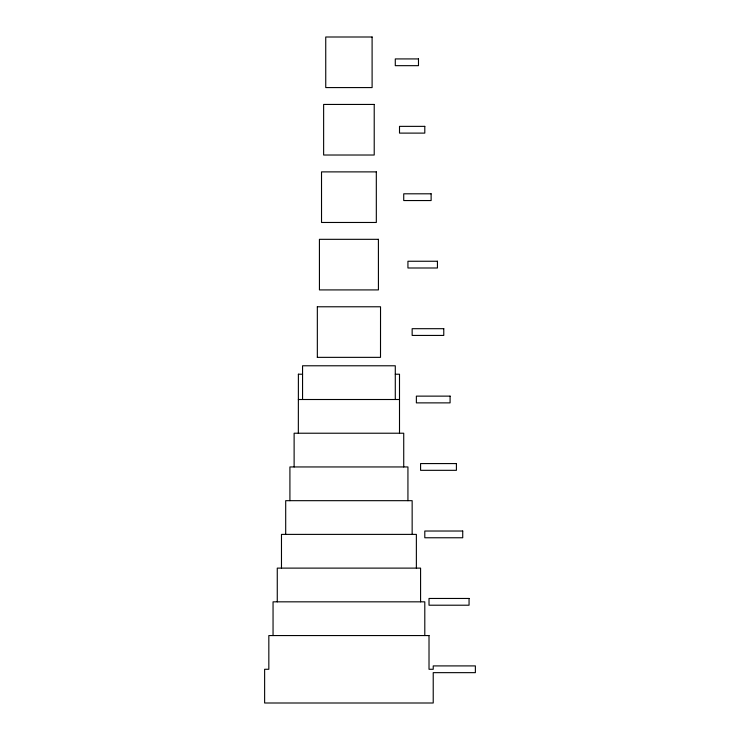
<?xml version="1.0" encoding="UTF-8"?>
<svg xmlns="http://www.w3.org/2000/svg" width="740" height="740" viewBox="0 0 740 740"><rect width="100%" height="100%" fill="white"/><g stroke="black" fill="none" stroke-linecap="round" stroke-linejoin="round"><path stroke-width="1.11" d="M298.396 374.218L298.34 433.224M317.312 306.776L380.536 306.776L380.508 357.355L317.312 357.355M298.35 374.218L302.558 374.218M395.289 374.218L399.498 374.218L399.507 433.224M298.34 399.507L399.507 399.507M424.797 635.558L424.797 601.833L273.051 601.833L273.051 635.558M420.579 601.833L420.579 568.116L277.269 568.116L277.269 601.833M416.37 568.116L416.37 534.391L281.478 534.391L281.478 568.116M412.152 534.391L412.152 500.675L285.696 500.675L285.696 534.391M407.934 500.675L407.934 466.949L289.914 466.949L289.914 500.675M403.726 466.949L403.726 433.224L294.122 433.224L294.122 466.949M395.289 399.507L395.289 365.782L302.558 365.782L302.558 399.507M317.34 306.776L317.34 357.355M372.109 37L325.739 37L325.748 87.579L372.109 87.579L372.1 37M418.479 58.923L395.289 58.923L395.289 65.666L418.479 65.666L418.479 58.923M374.218 104.442L323.63 104.442L323.63 155.021L374.218 155.021L374.218 104.442M424.797 126.364L399.507 126.364L399.507 133.108L424.797 133.108L424.797 126.364M376.327 171.883L321.521 171.883L321.53 222.472L376.327 222.472L376.318 171.883M431.124 193.806L403.726 193.806L403.726 200.549L431.124 200.549L431.124 193.806M378.427 239.325L319.421 239.325L319.44 289.914L378.427 289.914L378.408 239.325M437.442 261.248L407.934 261.248L407.934 267.991L437.442 267.991L437.442 261.248M443.769 328.69L412.152 328.69L412.152 335.433L443.769 335.433L443.769 328.69M450.087 396.131L416.37 396.131L416.37 402.875L450.087 402.875L450.087 396.131M456.414 463.573L420.579 463.573L420.579 470.325L456.414 470.325L456.414 463.573M462.731 531.024L424.797 531.024L424.797 537.767L462.731 537.767L462.731 531.024M469.058 598.466L429.015 598.466L429.015 605.209L469.058 605.209L469.058 598.466M429.015 635.558L268.833 635.558L268.833 669.274L264.624 669.274L264.624 703L433.224 703L433.224 672.651L475.376 672.651L475.376 665.908L433.224 665.908L433.224 669.274L429.015 669.274L429.015 635.558"/></g></svg>
